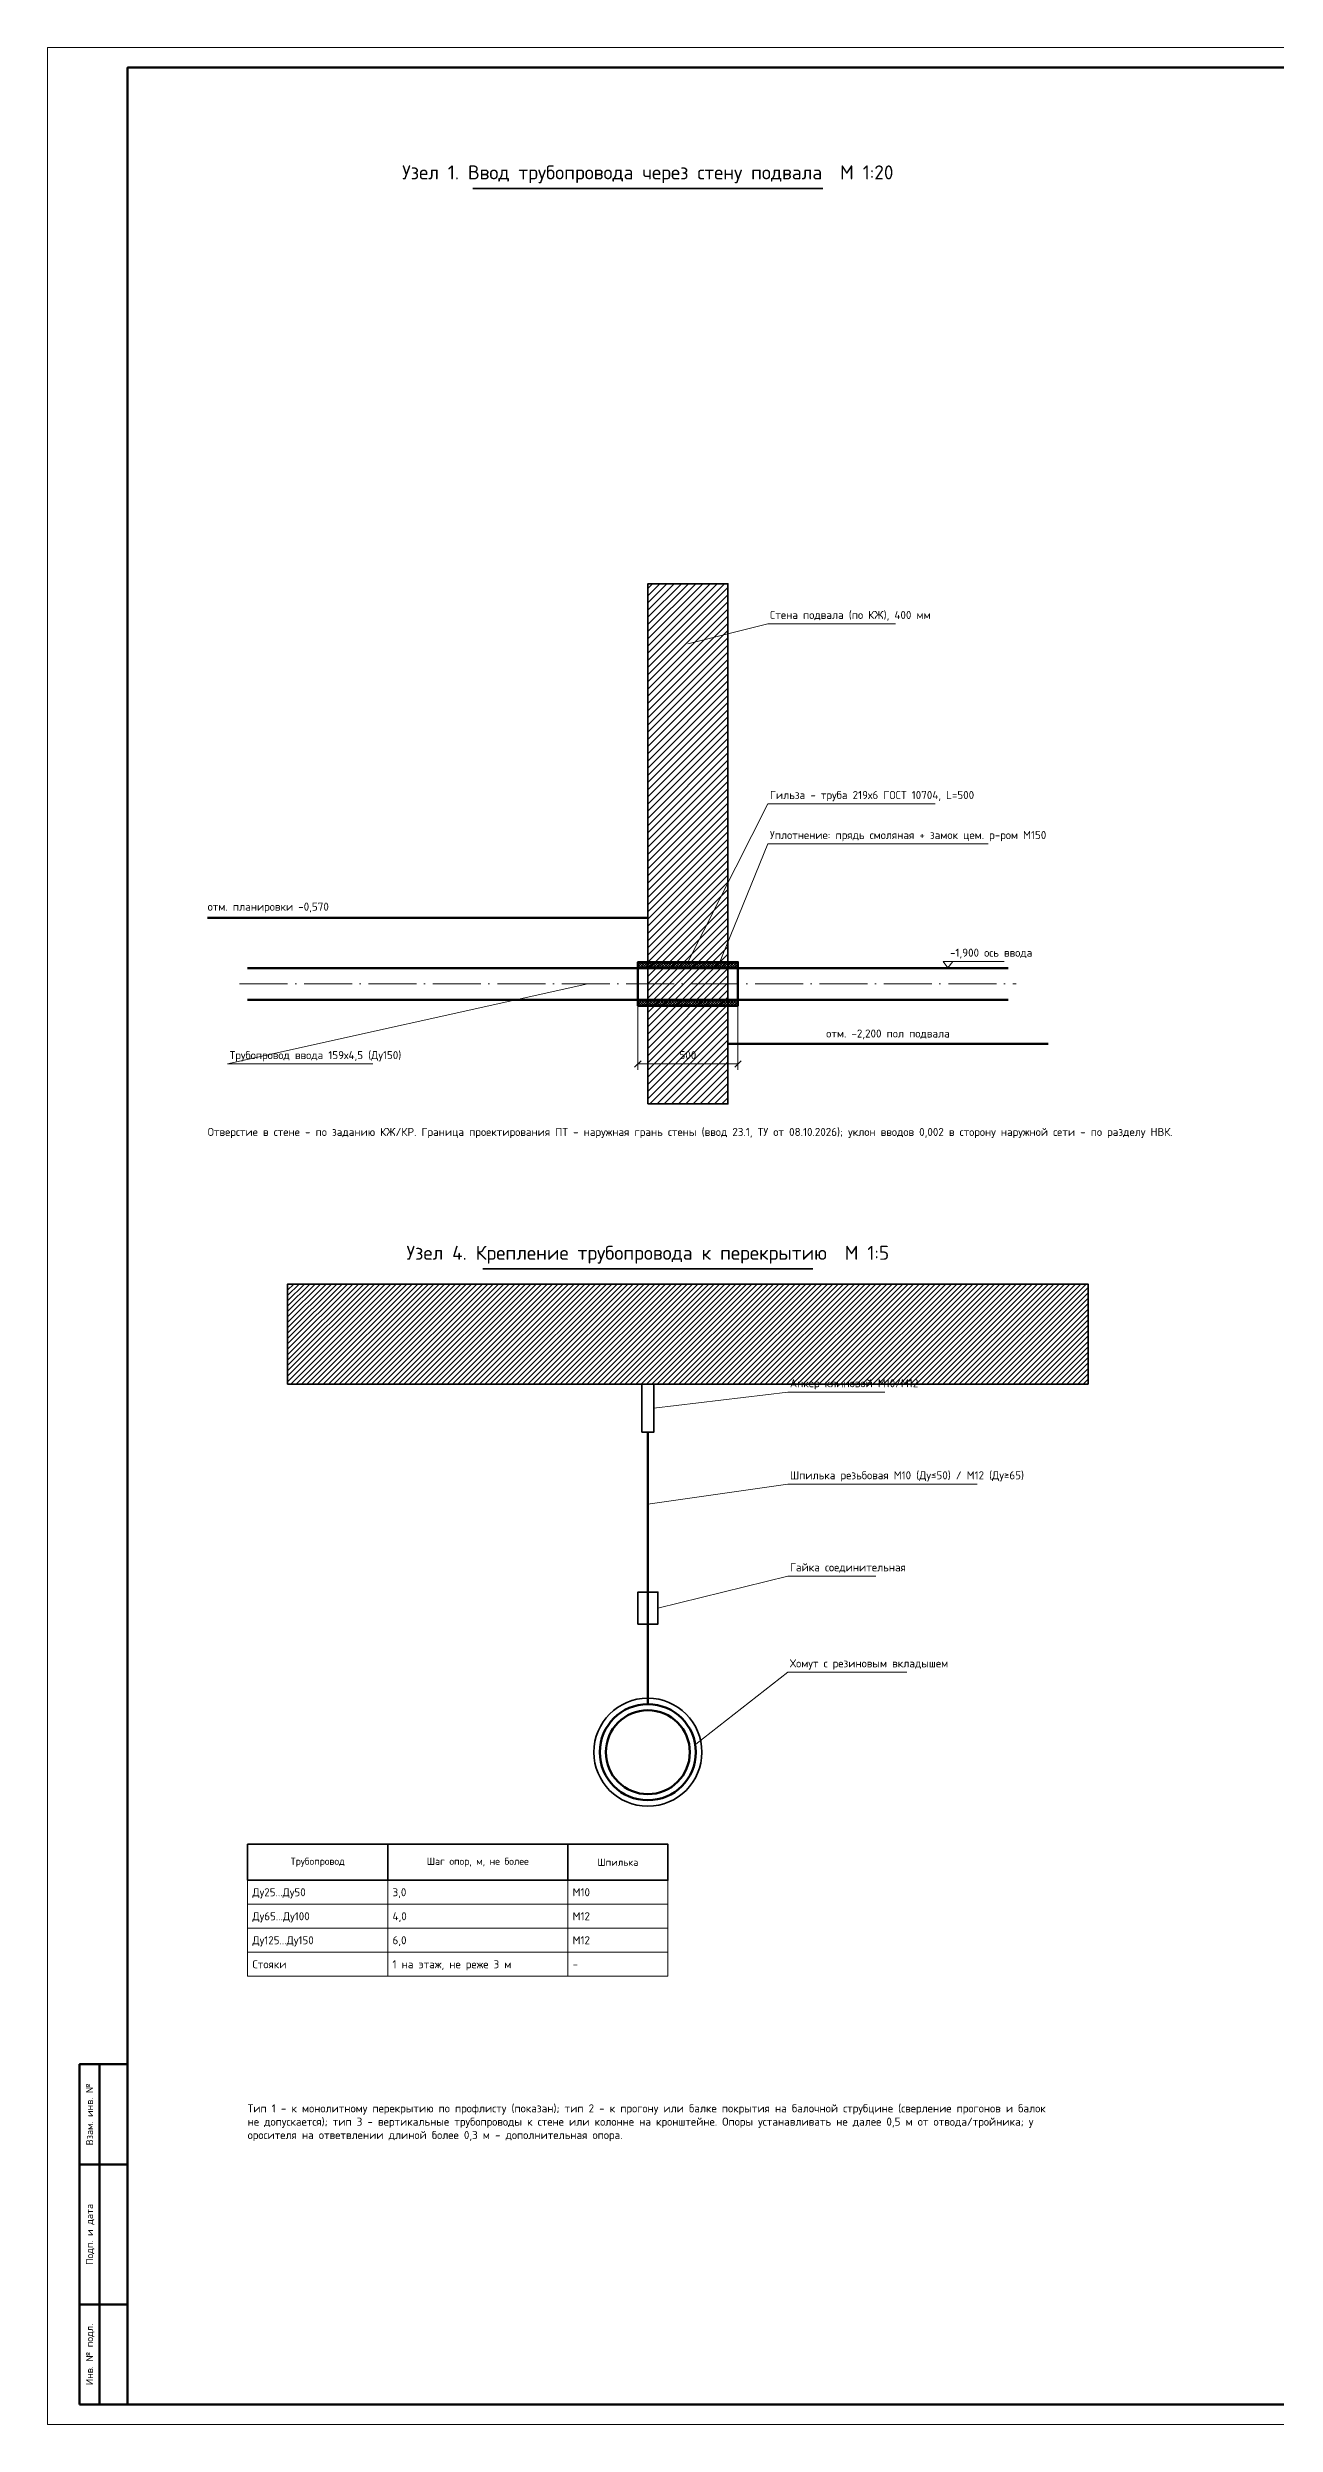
# Model space of a CAD drawing. Header units: millimetres. Extents: x 0 to 2118900, y -20000 to 84100.
# Drawn here: x 3600 to 3907, y -20000 to -19406 of the extents above; entities that cross this region are included whole.
import ezdxf
from ezdxf.enums import TextEntityAlignment as Align

# ---------------------------------------------------------------- set-up
doc = ezdxf.new("R2010")
doc.units = ezdxf.units.MM
doc.linetypes.add('ПТ_ШТРИХПУНКТ', pattern=[16, 12, -2, 0, -2])
for name, color, linetype, lineweight in [('ПТ_В21', 1, 'Continuous', 50), ('ПТ_ввод', 5, 'Continuous', 60), ('ПТ_выноски', 7, 'Continuous', 13), ('ПТ_контур', 7, 'Continuous', 35), ('ПТ_оси', 8, 'Continuous', 13), ('ПТ_размеры', 7, 'Continuous', 13), ('ПТ_рамка', 7, 'Continuous', 50), ('ПТ_рамка_тонк', 7, 'Continuous', 18), ('ПТ_текст', 7, 'Continuous', 18), ('ПТ_штриховка', 8, 'Continuous', 9)]:
    doc.layers.add(name, color=color, linetype=linetype, lineweight=lineweight)
doc.styles.add('ПТ', font='isocpeur.ttf')
doc.styles.add('ПТ_загл', font='isocpeur.ttf')

msp = doc.modelspace()

# ---------------------------------------------------------------- hatches: boundary and pattern name
at = {"layer": 'ПТ_штриховка'}
h = msp.add_hatch(dxfattribs=at)
h.set_pattern_fill('ANSI31', color=8, scale=0.4)
h.paths.add_polyline_path([(3750, -19670), (3770, -19670), (3770, -19540), (3750, -19540)])
h = msp.add_hatch(dxfattribs=at)
h.set_pattern_fill('ANSI37', color=8, scale=0.15)
h.paths.add_polyline_path([(3747.5, -19636.03), (3772.5, -19636.03), (3772.5, -19634.53), (3747.5, -19634.53)])
h = msp.add_hatch(dxfattribs=at)
h.set_pattern_fill('ANSI37', color=8, scale=0.15)
h.paths.add_polyline_path([(3747.5, -19645.47), (3772.5, -19645.47), (3772.5, -19643.97), (3747.5, -19643.97)])
h = msp.add_hatch(dxfattribs=at)
h.set_pattern_fill('ANSI31', color=8, scale=0.3)
h.paths.add_polyline_path([(3660, -19740), (3860, -19740), (3860, -19715), (3660, -19715)])

# ---------------------------------------------------------------- linework, layer by layer
at = {"layer": 'ПТ_В21', "lineweight": 50}
msp.add_circle((3750, -19832), 10.5, dxfattribs=at)
at = {"layer": 'ПТ_ввод', "lineweight": 50}
for p, q in [((3650, -19636.03), (3840, -19636.03)), ((3650, -19643.97), (3840, -19643.97))]:
    msp.add_line(p, q, dxfattribs=at)
at = {"layer": 'ПТ_выноски'}
for p, q in [((3760, -19555), (3780, -19550)), ((3780, -19550), (3811.9, -19550)), ((3760, -19634.53), (3780, -19595)), ((3780, -19595), (3821.8, -19595)), ((3767.5, -19635.75), (3780, -19605)), ((3780, -19605), (3835, -19605)), ((3735, -19640), (3645, -19660)), ((3645, -19660), (3681.3, -19660)), ((3751.5, -19746), (3785, -19742)), ((3785, -19742), (3809.2, -19742)), ((3750, -19770), (3785, -19765)), ((3785, -19765), (3832.3, -19765)), ((3752.5, -19796), (3785, -19788)), ((3785, -19788), (3807, -19788)), ((3762, -19830), (3785, -19812)), ((3785, -19812), (3814.7, -19812))]:
    msp.add_line(p, q, dxfattribs=at)
at = {"layer": 'ПТ_контур', "lineweight": 35}
for p, q in [((3706.28, -19441.2), (3793.72, -19441.2)), ((3708.75, -19711.2), (3791.25, -19711.2))]:
    msp.add_line(p, q, dxfattribs=at)
at = {"layer": 'ПТ_контур', "lineweight": 50}
for p, q in [((3640, -19623.5), (3750, -19623.5)), ((3770, -19655), (3850, -19655)), ((3750, -19752), (3750, -19820))]:
    msp.add_line(p, q, dxfattribs=at)
at = {"layer": 'ПТ_контур', "lineweight": 35}
for points in [[(3750, -19670), (3770, -19670), (3770, -19540), (3750, -19540)], [(3660, -19740), (3860, -19740), (3860, -19715), (3660, -19715)], [(3748.5, -19752), (3751.5, -19752), (3751.5, -19740), (3748.5, -19740)], [(3747.5, -19800), (3752.5, -19800), (3752.5, -19792), (3747.5, -19792)]]:
    msp.add_lwpolyline(points, close=True, dxfattribs=at)
at = {"layer": 'ПТ_контур', "lineweight": 50}
msp.add_lwpolyline([(3747.5, -19645.47), (3772.5, -19645.47), (3772.5, -19634.53), (3747.5, -19634.53)], close=True, dxfattribs=at)
at = {"layer": 'ПТ_контур', "lineweight": 35}
msp.add_circle((3750, -19832), 13.5, dxfattribs=at)
at = {"layer": 'ПТ_контур', "lineweight": 50}
msp.add_circle((3750, -19832), 12, dxfattribs=at)
at = {"layer": 'ПТ_оси', "linetype": 'ПТ_ШТРИХПУНКТ', "lineweight": 13}
msp.add_line((3648, -19640), (3842, -19640), dxfattribs=at)
at = {"layer": 'ПТ_размеры'}
for p, q in [((3747.5, -19645.47), (3747.5, -19661.5)), ((3772.5, -19645.47), (3772.5, -19661.5)), ((3747.5, -19660), (3772.5, -19660))]:
    msp.add_line(p, q, dxfattribs=at)
at = {"layer": 'ПТ_размеры', "lineweight": 25}
for p, q in [((3746.7, -19660.8), (3748.3, -19659.2)), ((3771.7, -19660.8), (3773.3, -19659.2))]:
    msp.add_line(p, q, dxfattribs=at)
at = {"layer": 'ПТ_рамка', "lineweight": 50}
for p, q in [((3613, -19935), (3613, -19910)), ((3613, -19970), (3613, -19935)), ((3613, -19995), (3613, -19970))]:
    msp.add_line(p, q, dxfattribs=at)
at = {"layer": 'ПТ_рамка', "lineweight": 70}
msp.add_lwpolyline([(3620, -19995), (4436, -19995), (4436, -19411), (3620, -19411)], close=True, dxfattribs=at)
at = {"layer": 'ПТ_рамка', "lineweight": 50}
for points in [[(3608, -19935), (3620, -19935), (3620, -19910), (3608, -19910)], [(3608, -19970), (3620, -19970), (3620, -19935), (3608, -19935)], [(3608, -19995), (3620, -19995), (3620, -19970), (3608, -19970)]]:
    msp.add_lwpolyline(points, close=True, dxfattribs=at)
at = {"layer": 'ПТ_рамка_тонк', "lineweight": 35}
for p, q in [((3650, -19855), (3650, -19864)), ((3685, -19855), (3685, -19864)), ((3730, -19855), (3730, -19864)), ((3755, -19855), (3755, -19864))]:
    msp.add_line(p, q, dxfattribs=at)
at = {"layer": 'ПТ_рамка_тонк'}
for p, q in [((3650, -19864), (3650, -19870)), ((3685, -19864), (3685, -19870)), ((3730, -19864), (3730, -19870)), ((3755, -19864), (3755, -19870)), ((3650, -19870), (3755, -19870)), ((3650, -19870), (3650, -19876)), ((3685, -19870), (3685, -19876)), ((3730, -19870), (3730, -19876)), ((3755, -19870), (3755, -19876)), ((3650, -19876), (3755, -19876)), ((3650, -19876), (3650, -19882)), ((3685, -19876), (3685, -19882)), ((3730, -19876), (3730, -19882)), ((3755, -19876), (3755, -19882)), ((3650, -19882), (3755, -19882)), ((3650, -19882), (3650, -19888)), ((3685, -19882), (3685, -19888)), ((3730, -19882), (3730, -19888)), ((3755, -19882), (3755, -19888)), ((3650, -19888), (3755, -19888))]:
    msp.add_line(p, q, dxfattribs=at)
at = {"layer": 'ПТ_рамка_тонк', "lineweight": 13}
msp.add_lwpolyline([(3600, -20000), (4441, -20000), (4441, -19406), (3600, -19406)], close=True, dxfattribs=at)
at = {"layer": 'ПТ_рамка_тонк', "lineweight": 35}
msp.add_lwpolyline([(3650, -19864), (3755, -19864), (3755, -19855), (3650, -19855)], close=True, dxfattribs=at)
at = {"layer": 'ПТ_текст'}
msp.add_line((3825, -19634.4), (3839, -19634.4), dxfattribs=at)
msp.add_lwpolyline([(3825, -19636), (3823.8, -19634.4), (3826.2, -19634.4)], close=True, dxfattribs=at)

# ---------------------------------------------------------------- texts
for s, height, style, p in [('Узел 1. Ввод трубопровода через стену подвала  М 1:20', 3.5, 'ПТ_загл', (3750, -19440)), ('отм. -2,200 пол подвала', 2, 'ПТ', (3810, -19654)), ('500', 2, 'ПТ', (3760, -19659.4)), ('Узел 4. Крепление трубопровода к перекрытию  М 1:5', 3.5, 'ПТ_загл', (3750, -19710))]:
    msp.add_text(s, height=height, dxfattribs=dict(at, style=style)).set_placement(p, align=Align.BOTTOM_CENTER)
at = {"layer": 'ПТ_текст', "style": 'ПТ'}
for s, p in [('Стена подвала (по КЖ), 400 мм', (3780.5, -19549.4)), ('Гильза - труба 219х6 ГОСТ 10704, L=500', (3780.5, -19594.4)), ('Уплотнение: прядь смоляная + замок цем. р-ром М150', (3780.5, -19604.4)), ('отм. планировки -0,570', (3640, -19622.3)), ('-1,900 ось ввода', (3825.5, -19633.8)), ('Трубопровод ввода 159х4,5 (Ду150)', (3645.5, -19659.4)), ('Анкер клиновой М10/М12', (3785.5, -19741.4)), ('Шпилька резьбовая М10 (Ду≤50) / М12 (Ду≥65)', (3785.5, -19764.4)), ('Гайка соединительная', (3785.5, -19787.4)), ('Хомут с резиновым вкладышем', (3785.5, -19811.4))]:
    msp.add_text(s, height=2, dxfattribs=at).set_placement(p, align=Align.BOTTOM_LEFT)
for s, p in [('Ду25...Ду50', (3651.2, -19867)), ('3,0', (3686.2, -19867)), ('М10', (3731.2, -19867)), ('Ду65...Ду100', (3651.2, -19873)), ('4,0', (3686.2, -19873)), ('М12', (3731.2, -19873)), ('Ду125...Ду150', (3651.2, -19879)), ('6,0', (3686.2, -19879)), ('М12', (3731.2, -19879)), ('Стояки', (3651.2, -19885)), ('1 на этаж, не реже 3 м', (3686.2, -19885)), ('-', (3731.2, -19885))]:
    msp.add_text(s, height=2, dxfattribs=at).set_placement(p, align=Align.MIDDLE_LEFT)
for s, p in [('Взам. инв. №', (3610.5, -19922.5)), ('Подп. и дата', (3610.5, -19952.5)), ('Инв. № подл.', (3610.5, -19982.5))]:
    msp.add_text(s, height=1.8, rotation=90, dxfattribs=at).set_placement(p, align=Align.MIDDLE_CENTER)
for s, insert, char_height, width, attachment_point in [('Отверстие в стене - по заданию КЖ/КР. Граница проектирования ПТ - наружная грань стены (ввод 23.1, ТУ от 08.10.2026); уклон вводов 0,002 в сторону наружной сети - по разделу НВК.', (3640, -19676), 2, 230, 1), ('Трубопровод', (3667.5, -19859.5), 1.8, 33.5, 5), ('Шаг опор, м, не более', (3707.5, -19859.5), 1.8, 43.5, 5), ('Шпилька', (3742.5, -19859.5), 1.8, 23.5, 5), ('Тип 1 - к монолитному перекрытию по профлисту (показан); тип 2 - к прогону или балке покрытия на балочной струбцине (сверление прогонов и балок не допускается); тип 3 - вертикальные трубопроводы к стене или колонне на кронштейне. Опоры устанавливать не далее 0,5 м от отвода/тройника; у оросителя на ответвлении длиной более 0,3 м - дополнительная опора.', (3650, -19920), 2, 200, 1)]:
    msp.add_mtext(s, dxfattribs=dict(at, insert=insert, char_height=char_height, width=width, attachment_point=attachment_point))

doc.saveas('drawing.dxf')
